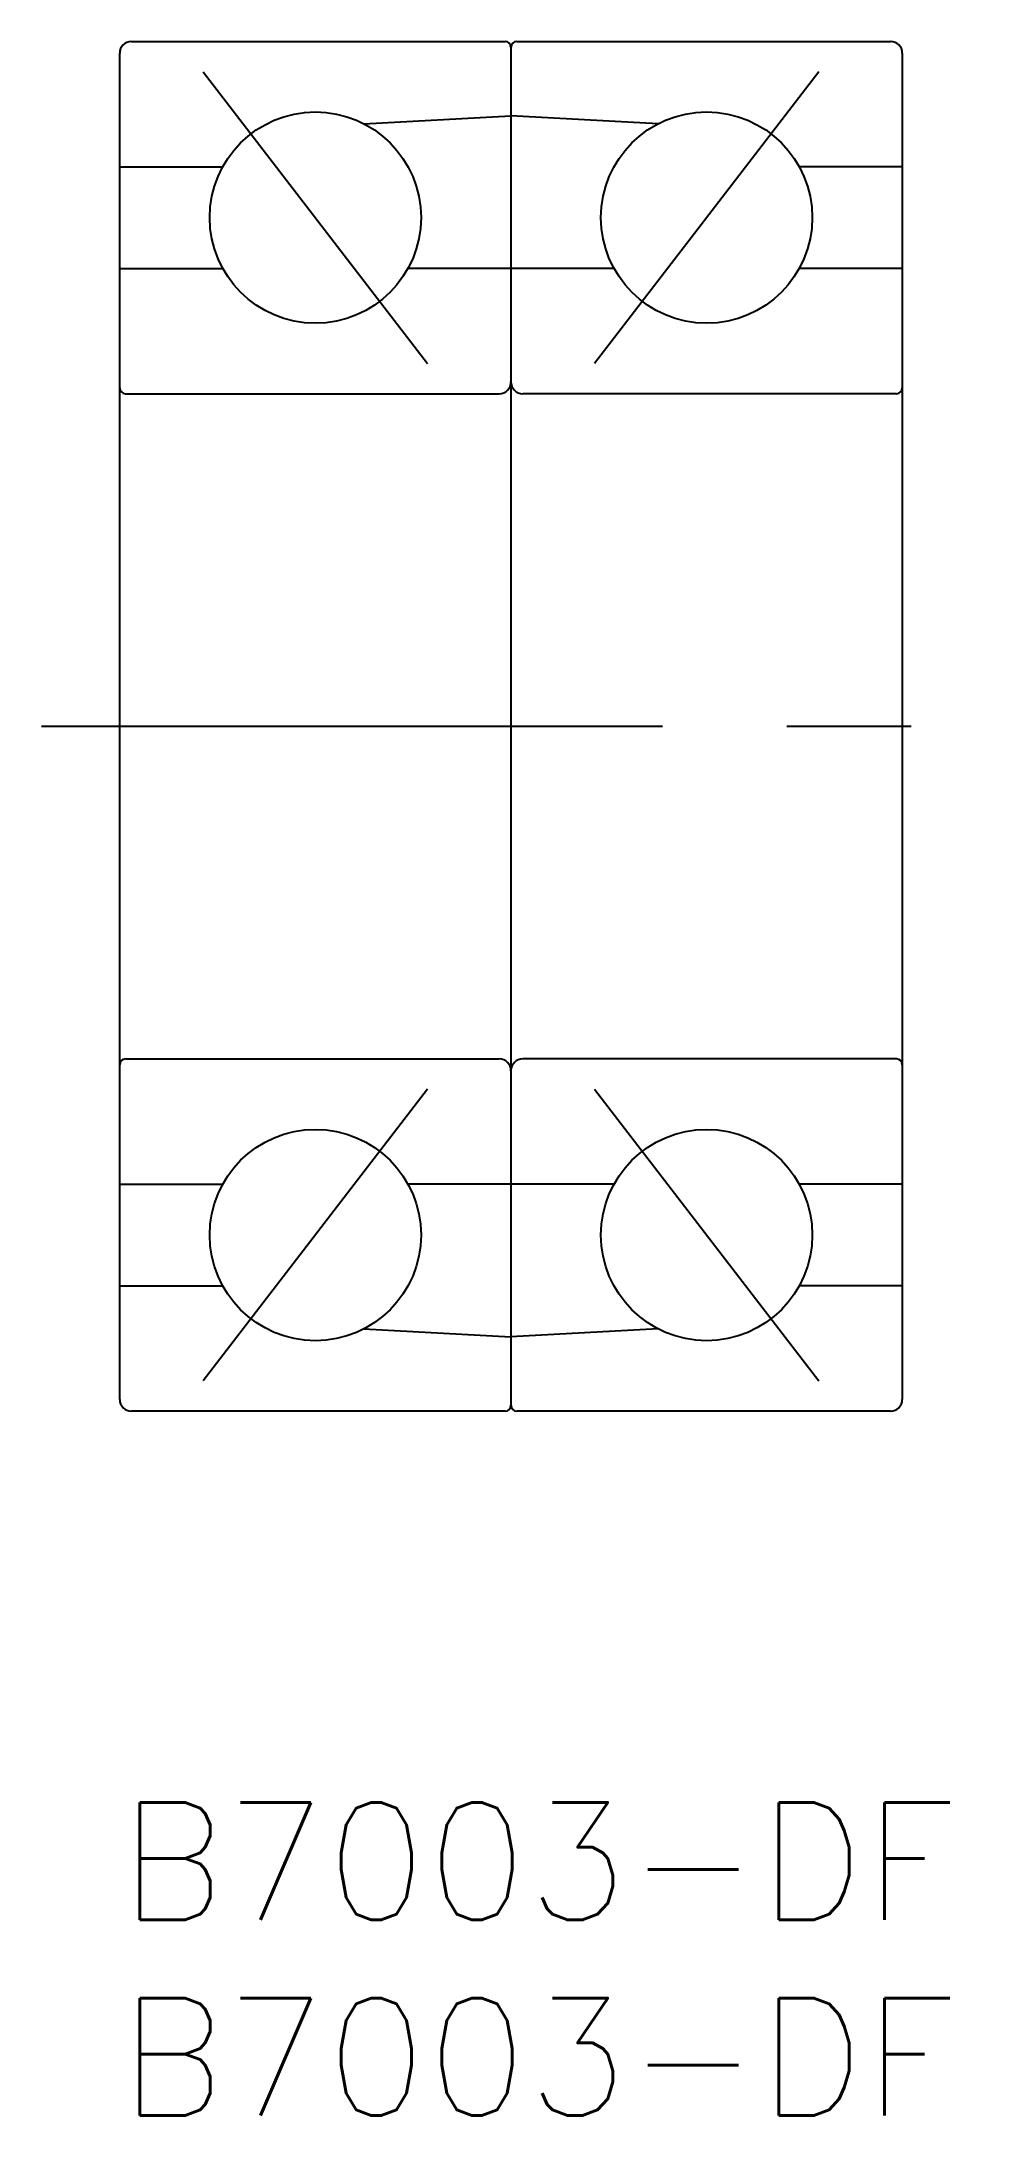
# Model space of a CAD drawing. Extents: x -2 to 22, y -8 to 45.
import ezdxf

# ---------------------------------------------------------------- set-up
doc = ezdxf.new("R2010")
doc.units = 0
doc.header["$LTSCALE"] = 0.5
doc.linetypes.add('CENTER', pattern=[50.8, 31.75, -6.35, 6.35, -6.35])
for name, color, linetype in [('MSM_CENTER', 1, 'CENTER'), ('MSM_CONTINUOUS', 7, 'CONTINUOUS'), ('MSM_PART_NUMBER', 7, 'CONTINUOUS')]:
    doc.layers.add(name, color=color, linetype=linetype)
doc.styles.get("Standard").update_dxf_attribs({"font": 'txt.shx', "height": 1, "bigfont": 'bigfont.shx'})

# ---------------------------------------------------------------- blocks, each defined once
blk = doc.blocks.new('*U2')
at = {"layer": 'MSM_PART_NUMBER'}
blk.add_text('B7003-DF', height=3, dxfattribs=at).set_placement((0, -3))
blk = doc.blocks.new('*U3')
at = {"layer": 'MSM_PART_NUMBER'}
blk.add_text('B7003-DF', height=3, dxfattribs=at).set_placement((0, -8))

msp = doc.modelspace()

# ---------------------------------------------------------------- linework, layer by layer
at = {"layer": 'MSM_CENTER'}
for p, q in [((2.134, 44.225), (7.866, 36.775)), ((17.866, 44.225), (12.134, 36.775)), ((-2, 27.5), (22, 27.5)), ((7.866, 18.225), (2.134, 10.775)), ((12.134, 18.225), (17.866, 10.775))]:
    msp.add_line(p, q, dxfattribs=at)
at = {"layer": 'MSM_CONTINUOUS'}
for p, q in [((0, 10.3), (0, 44.7)), ((0.3, 45), (9.85, 45)), ((10, 44.85), (10, 10.15)), ((10.15, 45), (19.7, 45)), ((20, 44.7), (20, 10.3)), ((6.243, 42.897), (10, 43.1)), ((13.757, 42.897), (10, 43.1)), ((0, 41.8), (2.634, 41.8)), ((20, 41.8), (17.366, 41.8)), ((0, 39.2), (2.634, 39.2)), ((12.634, 39.2), (7.366, 39.2)), ((20, 39.2), (17.366, 39.2)), ((0.15, 36), (9.7, 36)), ((19.85, 36), (10.3, 36)), ((0.15, 19), (9.7, 19)), ((19.85, 19), (10.3, 19)), ((0, 15.8), (2.634, 15.8)), ((12.634, 15.8), (7.366, 15.8)), ((20, 15.8), (17.366, 15.8)), ((0, 13.2), (2.634, 13.2)), ((20, 13.2), (17.366, 13.2)), ((6.243, 12.103), (10, 11.9)), ((13.757, 12.103), (10, 11.9)), ((9.85, 10), (0.3, 10)), ((19.7, 10), (10.15, 10))]:
    msp.add_line(p, q, dxfattribs=at)
for centre in [(5, 40.5), (15, 40.5), (5, 14.5), (15, 14.5)]:
    msp.add_circle(centre, 2.7, dxfattribs=at)
for centre, radius, start, end in [((0.3, 44.7), 0.3, 90, 180), ((9.85, 44.85), 0.15, 0, 90), ((10.15, 44.85), 0.15, 90, 180), ((19.7, 44.7), 0.3, 0, 90), ((0.15, 36.15), 0.15, 180, 270), ((9.7, 36.3), 0.3, 270, 0), ((10.3, 36.3), 0.3, 180, 270), ((19.85, 36.15), 0.15, 270, 0), ((0.15, 18.85), 0.15, 90, 180), ((9.7, 18.7), 0.3, 0, 90), ((10.3, 18.7), 0.3, 90, 180), ((19.85, 18.85), 0.15, 0, 90), ((0.3, 10.3), 0.3, 180, 270), ((9.85, 10.15), 0.15, 270, 0), ((10.15, 10.15), 0.15, 180, 270), ((19.7, 10.3), 0.3, 270, 0)]:
    msp.add_arc(centre, radius, start, end, dxfattribs=at)

# ---------------------------------------------------------------- block references
for name in ['*U2', '*U3']:
    msp.add_blockref(name, (0, 0), dxfattribs=at)

doc.saveas('drawing.dxf')
